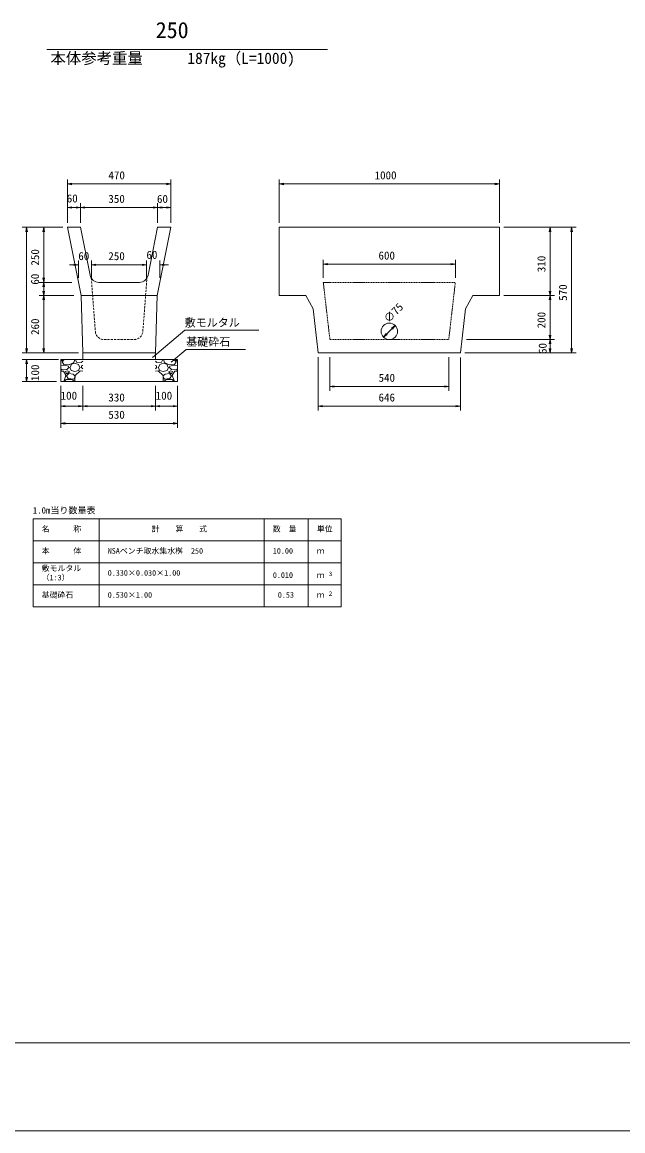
# Model space of a CAD drawing. Units: millimetres on the paper. Extents: x 0 to 841, y 0 to 594.
# Drawn here: x 215.2 to 351.7, y 0.4 to 252.2 of the extents above; entities that cross this region are included whole.
import ezdxf
from ezdxf.enums import TextEntityAlignment as Align

# ---------------------------------------------------------------- set-up
doc = ezdxf.new("R2010")
doc.units = ezdxf.units.MM
doc.linetypes.add('USER1', pattern=[0.75, 0.5, -0.25])
doc.linetypes.add('USER2', pattern=[0.375, 0.25, -0.125])
for name, color, linetype, lineweight in [('0_2', 7, 'Continuous', 18), ('D-MTR-FRAM（材料表図枠）', 2, 'Continuous', 18), ('D-STR-DIM（寸法）', 7, 'Continuous', 18), ('D-STR-HTXT（旗揚げ）', 7, 'Continuous', 18), ('D-STR-STRn（構造物）', 7, 'Continuous', 18), ('D-STR-TXT（文字）', 7, 'USER2', 18), ('D-STR（構造物外形線）', 1, 'Continuous', 18), ('D-TTL(外枠）', 2, 'Continuous', 18), ('DEFPOINTS_3', 8, 'Continuous', 18)]:
    doc.layers.add(name, color=color, linetype=linetype, lineweight=lineweight)
doc.layers.add('D-MTR-TXT(文字列）', color=7, linetype='Continuous')
doc.layers.add('D-TTL-TXT（文字）', color=7, linetype='Continuous')
doc.styles.add('ＭＳ ゴシック', font='')
doc.styles.get('ＭＳ ゴシック').set_extended_font_data('MS Gothic')

msp = doc.modelspace()

# ---------------------------------------------------------------- linework, layer by layer
at = {"layer": '0_2'}
for p, q in [((225.503, 215.4), (226.503, 215.567)), ((226.503, 215.233), (225.503, 215.4)), ((225.503, 215.4), (226.503, 215.4)), ((248.003, 215.567), (249.003, 215.4)), ((249.003, 215.4), (248.003, 215.233)), ((249.003, 215.4), (248.003, 215.4)), ((273.646, 215.4), (274.646, 215.567)), ((274.646, 215.233), (273.646, 215.4)), ((273.646, 215.4), (274.646, 215.4)), ((322.646, 215.567), (323.646, 215.4)), ((323.646, 215.4), (322.646, 215.233)), ((323.646, 215.4), (322.646, 215.4)), ((225.503, 210.058), (226.503, 210.224)), ((226.503, 209.891), (225.503, 210.058)), ((225.503, 210.058), (226.503, 210.058)), ((227.503, 210.224), (228.503, 210.058)), ((228.503, 210.058), (227.503, 209.891)), ((228.503, 210.058), (227.503, 210.058)), ((228.503, 210.058), (229.503, 210.224)), ((229.503, 209.891), (228.503, 210.058)), ((228.503, 210.058), (229.503, 210.058)), ((245.003, 210.224), (246.003, 210.058)), ((246.003, 210.058), (245.003, 209.891)), ((246.003, 210.058), (245.003, 210.058)), ((246.003, 210.058), (247.003, 210.224)), ((247.003, 209.891), (246.003, 210.058)), ((246.003, 210.058), (247.003, 210.058)), ((248.003, 210.224), (249.003, 210.058)), ((249.003, 210.058), (248.003, 209.891)), ((249.003, 210.058), (248.003, 210.058)), ((216.075, 204.558), (216.242, 205.558)), ((216.242, 205.558), (216.409, 204.558)), ((216.242, 205.558), (216.242, 204.558)), ((219.965, 204.558), (220.132, 205.558)), ((220.132, 205.558), (220.298, 204.558)), ((220.132, 205.558), (220.132, 204.558)), ((334.998, 204.558), (335.165, 205.558)), ((335.165, 205.558), (335.332, 204.558)), ((335.165, 205.558), (335.165, 204.558)), ((339.896, 204.558), (340.063, 205.558)), ((340.063, 205.558), (340.229, 204.558)), ((340.063, 205.558), (340.063, 204.558)), ((227.003, 197.218), (228.003, 197.052)), ((228.003, 197.052), (227.003, 196.885)), ((228.003, 197.052), (227.003, 197.052)), ((231.003, 197.052), (232.003, 197.218)), ((231.003, 197.052), (232.003, 197.218)), ((232.003, 196.885), (231.003, 197.052)), ((231.003, 197.052), (232.003, 197.052)), ((232.003, 196.885), (231.003, 197.052)), ((231.003, 197.052), (232.003, 197.052)), ((242.503, 197.218), (243.503, 197.052)), ((242.503, 197.218), (243.503, 197.052)), ((243.503, 197.052), (242.503, 196.885)), ((243.503, 197.052), (242.503, 197.052)), ((243.503, 197.052), (242.503, 196.885)), ((243.503, 197.052), (242.503, 197.052)), ((246.503, 197.052), (247.503, 197.218)), ((247.503, 196.885), (246.503, 197.052)), ((246.503, 197.052), (247.503, 197.052)), ((283.646, 197.183), (284.646, 197.35)), ((284.646, 197.017), (283.646, 197.183)), ((283.646, 197.183), (284.646, 197.183)), ((312.646, 197.35), (313.646, 197.183)), ((313.646, 197.183), (312.646, 197.017)), ((313.646, 197.183), (312.646, 197.183)), ((220.132, 193.058), (219.965, 194.058)), ((220.298, 194.058), (220.132, 193.058)), ((220.132, 193.058), (220.132, 194.058)), ((219.965, 192.058), (220.132, 193.058)), ((220.132, 193.058), (220.298, 192.058)), ((220.132, 193.058), (220.132, 192.058)), ((220.132, 190.058), (219.965, 191.058)), ((219.965, 189.058), (220.132, 190.058)), ((220.298, 191.058), (220.132, 190.058)), ((220.132, 190.058), (220.132, 191.058)), ((220.132, 190.058), (220.298, 189.058)), ((220.132, 190.058), (220.132, 189.058)), ((335.165, 190.058), (334.998, 191.058)), ((334.998, 189.058), (335.165, 190.058)), ((335.332, 191.058), (335.165, 190.058)), ((335.165, 190.058), (335.165, 191.058)), ((335.165, 190.058), (335.332, 189.058)), ((335.165, 190.058), (335.165, 189.058)), ((297.33, 180.597), (297.913, 181.426)), ((297.33, 180.597), (298.032, 181.309)), ((299.141, 182.673), (299.962, 183.268)), ((299.962, 183.268), (299.26, 182.556)), ((299.962, 183.268), (299.379, 182.439)), ((298.15, 181.192), (297.33, 180.597)), ((335.165, 180.058), (334.998, 181.058)), ((334.998, 179.058), (335.165, 180.058)), ((335.332, 181.058), (335.165, 180.058)), ((335.165, 180.058), (335.165, 181.058)), ((335.165, 180.058), (335.332, 179.058)), ((335.165, 180.058), (335.165, 179.058)), ((216.242, 177.058), (216.075, 178.058)), ((216.242, 177.058), (216.075, 178.058)), ((216.242, 177.058), (216.075, 178.058)), ((216.409, 178.058), (216.242, 177.058)), ((216.242, 177.058), (216.242, 178.058)), ((216.409, 178.058), (216.242, 177.058)), ((216.242, 177.058), (216.242, 178.058)), ((216.409, 178.058), (216.242, 177.058)), ((216.242, 177.058), (216.242, 178.058)), ((220.132, 177.058), (219.965, 178.058)), ((220.298, 178.058), (220.132, 177.058)), ((220.132, 177.058), (220.132, 178.058)), ((335.165, 177.058), (334.998, 178.058)), ((335.332, 178.058), (335.165, 177.058)), ((335.165, 177.058), (335.165, 178.058)), ((340.063, 177.058), (339.896, 178.058)), ((340.229, 178.058), (340.063, 177.058)), ((340.063, 177.058), (340.063, 178.058)), ((216.075, 174.558), (216.242, 175.558)), ((216.075, 174.558), (216.242, 175.558)), ((216.075, 174.558), (216.242, 175.558)), ((216.242, 175.558), (216.409, 174.558)), ((216.242, 175.558), (216.242, 174.558)), ((216.242, 175.558), (216.409, 174.558)), ((216.242, 175.558), (216.242, 174.558)), ((216.242, 175.558), (216.409, 174.558)), ((216.242, 175.558), (216.242, 174.558)), ((216.242, 170.558), (216.075, 171.558)), ((216.409, 171.558), (216.242, 170.558)), ((216.242, 170.558), (216.242, 171.558)), ((285.146, 169.421), (286.146, 169.588)), ((286.146, 169.255), (285.146, 169.421)), ((285.146, 169.421), (286.146, 169.421)), ((311.146, 169.588), (312.146, 169.421)), ((312.146, 169.421), (311.146, 169.255)), ((312.146, 169.421), (311.146, 169.421)), ((224.003, 164.946), (225.003, 165.113)), ((225.003, 164.78), (224.003, 164.946)), ((224.003, 164.946), (225.003, 164.946)), ((228.003, 165.113), (229.003, 164.946)), ((229.003, 164.946), (228.003, 164.78)), ((229.003, 164.946), (228.003, 164.946)), ((229.003, 164.946), (230.003, 165.113)), ((230.003, 164.78), (229.003, 164.946)), ((229.003, 164.946), (230.003, 164.946)), ((244.503, 165.113), (245.503, 164.946)), ((245.503, 164.946), (244.503, 164.78)), ((245.503, 164.946), (244.503, 164.946)), ((245.503, 164.946), (246.503, 165.113)), ((246.503, 164.78), (245.503, 164.946)), ((245.503, 164.946), (246.503, 164.946)), ((249.503, 165.113), (250.503, 164.946)), ((250.503, 164.946), (249.503, 164.78)), ((250.503, 164.946), (249.503, 164.946)), ((282.485, 164.946), (283.485, 165.113)), ((283.485, 164.78), (282.485, 164.946)), ((282.485, 164.946), (283.485, 164.946)), ((313.787, 165.113), (314.787, 164.946)), ((314.787, 164.946), (313.787, 164.78)), ((314.787, 164.946), (313.787, 164.946)), ((224.003, 161.028), (225.003, 161.195)), ((249.503, 161.195), (250.503, 161.028)), ((225.003, 160.862), (224.003, 161.028)), ((224.003, 161.028), (225.003, 161.028)), ((250.503, 161.028), (249.503, 160.862)), ((250.503, 161.028), (249.503, 161.028))]:
    msp.add_line(p, q, dxfattribs=at)
at = {"layer": 'D-MTR-FRAM（材料表図枠）'}
for p, q in [((217.709, 139.342), (287.709, 139.342)), ((217.709, 119.342), (217.709, 139.342)), ((232.709, 119.342), (232.709, 139.342)), ((270.209, 119.342), (270.209, 139.342)), ((280.209, 123.342), (280.209, 139.342)), ((280.209, 119.342), (280.209, 139.342)), ((287.709, 119.342), (287.709, 139.342)), ((217.709, 134.342), (287.709, 134.342)), ((217.709, 129.342), (287.709, 129.342)), ((217.709, 124.342), (287.709, 124.342)), ((217.709, 119.342), (287.709, 119.342))]:
    msp.add_line(p, q, dxfattribs=at)
at = {"layer": 'D-STR-DIM（寸法）'}
for p, q in [((225.503, 206.558), (225.503, 216.4)), ((248.003, 215.4), (226.503, 215.4)), ((249.003, 206.558), (249.003, 216.4)), ((273.646, 206.558), (273.646, 216.4)), ((274.646, 215.4), (322.646, 215.4)), ((323.646, 206.558), (323.646, 216.4)), ((225.503, 206.558), (225.503, 211.058)), ((227.503, 210.058), (226.503, 210.058)), ((228.503, 206.558), (228.503, 211.058)), ((228.503, 206.558), (228.503, 211.058)), ((245.003, 210.058), (229.503, 210.058)), ((246.003, 206.558), (246.003, 211.058)), ((246.003, 206.558), (246.003, 211.058)), ((247.003, 210.058), (248.003, 210.058)), ((249.003, 206.558), (249.003, 211.058)), ((224.503, 205.558), (215.242, 205.558)), ((216.242, 204.558), (216.242, 178.058)), ((224.503, 205.558), (219.132, 205.558)), ((220.132, 204.558), (220.132, 194.058)), ((324.646, 205.558), (341.063, 205.558)), ((324.646, 205.558), (336.165, 205.558)), ((335.165, 204.558), (335.165, 191.058)), ((340.063, 204.558), (340.063, 178.058)), ((227.003, 197.052), (226.003, 197.052)), ((228.003, 194.058), (228.003, 198.052)), ((231.003, 194.058), (231.003, 198.052)), ((231.003, 194.058), (231.003, 198.052)), ((232.003, 197.052), (233.003, 197.052)), ((242.503, 197.052), (232.003, 197.052)), ((242.503, 197.052), (241.503, 197.052)), ((243.503, 194.058), (243.503, 198.052)), ((243.503, 194.058), (243.503, 198.052)), ((246.503, 194.058), (246.503, 198.052)), ((247.503, 197.052), (248.503, 197.052)), ((283.646, 194.058), (283.646, 198.183)), ((284.646, 197.183), (312.646, 197.183)), ((313.646, 194.058), (313.646, 198.183)), ((226.52, 193.058), (219.132, 193.058)), ((226.52, 193.058), (219.132, 193.058)), ((220.132, 192.058), (220.132, 191.058)), ((227.003, 190.058), (219.132, 190.058)), ((227.003, 190.058), (219.132, 190.058)), ((220.132, 189.058), (220.132, 178.058)), ((324.646, 190.058), (336.165, 190.058)), ((324.646, 190.058), (336.165, 190.058)), ((335.165, 189.058), (335.165, 181.058)), ((298.032, 181.309), (299.26, 182.556)), ((216.242, 178.058), (216.242, 179.058)), ((216.242, 178.058), (216.242, 179.058)), ((316.146, 180.058), (336.165, 180.058)), ((316.146, 180.058), (336.165, 180.058)), ((335.165, 179.058), (335.165, 178.058)), ((228.003, 177.058), (215.242, 177.058)), ((228.003, 177.058), (215.242, 177.058)), ((228.003, 177.058), (215.242, 177.058)), ((228.003, 177.058), (219.132, 177.058)), ((315.79, 177.058), (341.063, 177.058)), ((315.79, 177.058), (336.165, 177.058)), ((223.003, 175.558), (215.242, 175.558)), ((223.003, 175.558), (215.242, 175.558)), ((223.453, 175.558), (215.242, 175.558)), ((216.242, 174.558), (216.242, 173.558)), ((216.242, 174.558), (216.242, 173.558)), ((216.242, 174.558), (216.242, 171.558)), ((282.485, 176.058), (282.485, 163.946)), ((285.146, 176.058), (285.146, 168.421)), ((312.146, 176.058), (312.146, 168.421)), ((314.787, 176.006), (314.787, 163.946)), ((223.003, 170.558), (215.242, 170.558)), ((224.003, 169.558), (224.003, 160.028)), ((224.003, 169.558), (224.003, 163.946)), ((229.003, 169.558), (229.003, 163.946)), ((229.003, 169.558), (229.003, 163.946)), ((245.503, 169.558), (245.503, 163.946)), ((245.503, 169.558), (245.503, 163.946)), ((250.503, 169.558), (250.503, 160.028)), ((250.503, 169.558), (250.503, 163.946)), ((286.146, 169.421), (311.146, 169.421)), ((228.003, 164.946), (225.003, 164.946)), ((244.503, 164.946), (230.003, 164.946)), ((246.503, 164.946), (249.503, 164.946)), ((283.485, 164.946), (313.787, 164.946)), ((249.503, 161.028), (225.003, 161.028))]:
    msp.add_line(p, q, dxfattribs=at)
at = {"layer": 'D-STR-HTXT（旗揚げ）'}
for p, q in [((220.817, 245.978), (284.601, 245.978)), ((244.822, 176.023), (252.165, 182.192)), ((269.021, 182.192), (252.165, 182.192)), ((249.062, 174.945), (252.501, 177.828)), ((265.975, 177.828), (252.501, 177.828))]:
    msp.add_line(p, q, dxfattribs=at)
at = {"layer": 'D-STR-STRn（構造物）', "linetype": 'USER1'}
for p, q in [((230.929, 194.027), (231.862, 181.898)), ((242.645, 181.898), (243.578, 194.027)), ((233.855, 180.058), (240.651, 180.058))]:
    msp.add_line(p, q, dxfattribs=at)
at = {"layer": 'D-STR-STRn（構造物）'}
for p, q in [((229.003, 177.058), (229.003, 175.558)), ((245.503, 177.058), (245.503, 175.558)), ((229.003, 175.558), (224.003, 175.558)), ((224.003, 175.558), (224.003, 170.558)), ((224.003, 175.123), (224.566, 175.558)), ((224.767, 174.25), (224.003, 174.169)), ((224.312, 175.005), (224.809, 175.558)), ((224.672, 174.403), (224.322, 175.003)), ((225.909, 174.316), (224.659, 174.416)), ((225.76, 174.008), (224.76, 174.258)), ((225.812, 173.756), (225.362, 173.256)), ((225.813, 173.752), (225.763, 174.002)), ((226.965, 174.852), (225.915, 174.302)), ((226.058, 173.757), (226.358, 173.057)), ((226.111, 173.755), (226.411, 174.455)), ((226.413, 174.455), (227.213, 174.705)), ((227.164, 175.555), (226.964, 174.855)), ((227.21, 174.705), (228.01, 174.405)), ((227.334, 175.558), (227.604, 174.917)), ((227.609, 174.903), (228.659, 174.853)), ((228.013, 174.404), (228.313, 173.754)), ((228.061, 173.058), (228.311, 173.758)), ((228.661, 173.757), (228.811, 174.157)), ((229.003, 173.398), (228.661, 173.772)), ((228.662, 174.859), (229.003, 175.123)), ((229.003, 174.169), (228.817, 174.15)), ((245.603, 175.558), (229.003, 175.558)), ((245.503, 175.558), (250.503, 175.558)), ((245.844, 174.859), (245.503, 175.123)), ((245.503, 174.169), (245.69, 174.15)), ((245.503, 173.398), (245.846, 173.772)), ((245.846, 173.757), (245.696, 174.157)), ((246.898, 174.903), (245.848, 174.853)), ((246.494, 174.404), (246.194, 173.754)), ((246.446, 173.058), (246.196, 173.758)), ((247.297, 174.705), (246.497, 174.405)), ((247.173, 175.558), (246.903, 174.917)), ((248.094, 174.455), (247.294, 174.705)), ((247.343, 175.555), (247.543, 174.855)), ((247.542, 174.852), (248.592, 174.302)), ((248.396, 173.755), (248.096, 174.455)), ((248.449, 173.757), (248.149, 173.057)), ((248.598, 174.316), (249.848, 174.416)), ((248.694, 173.752), (248.744, 174.002)), ((248.695, 173.756), (249.145, 173.256)), ((248.747, 174.008), (249.747, 174.258)), ((250.195, 175.005), (249.698, 175.558)), ((249.74, 174.25), (250.503, 174.169)), ((249.835, 174.403), (250.185, 175.003)), ((250.503, 175.123), (249.941, 175.558)), ((250.503, 175.558), (250.503, 170.558)), ((224.211, 173.172), (224.003, 173.398)), ((224.614, 172.85), (224.003, 172.901)), ((225.359, 173.258), (224.209, 173.158)), ((225.173, 171.958), (224.623, 172.858)), ((224.763, 170.704), (225.163, 171.954)), ((225.11, 172.805), (225.31, 172.305)), ((225.462, 172.953), (225.112, 172.803)), ((225.31, 172.307), (226.06, 172.757)), ((225.31, 171.857), (225.71, 171.257)), ((225.812, 172.355), (225.312, 171.855)), ((226.064, 172.756), (225.464, 172.956)), ((225.714, 171.253), (226.964, 171.103)), ((226.818, 172.208), (225.818, 172.358)), ((226.358, 173.052), (227.208, 172.802)), ((227.223, 171.845), (226.823, 172.195)), ((226.964, 171.106), (227.214, 171.556)), ((227.26, 171.908), (227.21, 170.858)), ((227.212, 171.556), (227.212, 171.856)), ((227.215, 172.802), (228.065, 173.052)), ((228.413, 172.955), (227.263, 171.905)), ((229.003, 172.901), (228.414, 172.95)), ((245.503, 172.901), (246.093, 172.95)), ((246.094, 172.955), (247.244, 171.905)), ((247.292, 172.802), (246.442, 173.052)), ((247.247, 171.908), (247.297, 170.858)), ((247.284, 171.845), (247.684, 172.195)), ((247.543, 171.106), (247.293, 171.556)), ((247.295, 171.556), (247.295, 171.856)), ((248.149, 173.052), (247.299, 172.802)), ((248.793, 171.253), (247.543, 171.103)), ((247.689, 172.208), (248.689, 172.358)), ((248.443, 172.756), (249.043, 172.956)), ((249.197, 172.307), (248.447, 172.757)), ((248.695, 172.355), (249.195, 171.855)), ((249.196, 171.857), (248.796, 171.257)), ((249.045, 172.953), (249.395, 172.803)), ((249.148, 173.258), (250.298, 173.158)), ((249.397, 172.805), (249.197, 172.305)), ((249.334, 171.958), (249.884, 172.858)), ((249.744, 170.704), (249.344, 171.954)), ((249.893, 172.85), (250.503, 172.901)), ((250.296, 173.172), (250.503, 173.398)), ((224.003, 170.558), (250.503, 170.558)), ((224.566, 170.558), (224.762, 170.709)), ((224.809, 170.558), (225.212, 171.006)), ((225.212, 171.006), (226.512, 171.006)), ((226.511, 171.017), (227.161, 170.567)), ((227.204, 170.867), (227.334, 170.558)), ((247.303, 170.867), (247.173, 170.558)), ((247.996, 171.017), (247.346, 170.567)), ((249.295, 171.006), (247.995, 171.006)), ((249.698, 170.558), (249.295, 171.006)), ((249.94, 170.558), (249.744, 170.709))]:
    msp.add_line(p, q, dxfattribs=at)
at = {"layer": 'D-STR-STRn（構造物）', "linetype": 'USER1'}
for centre, start, end in [((233.855, 182.058), 184.39893, 270), ((240.651, 182.058), 270, 355.60107)]:
    msp.add_arc(centre, 2, start, end, dxfattribs=at)
at = {"layer": 'D-STR-TXT（文字）'}
for p, q in [((283.646, 193.058), (313.646, 193.058)), ((283.646, 193.058), (285.146, 180.058)), ((312.146, 180.058), (313.646, 193.058)), ((285.146, 180.058), (312.146, 180.058))]:
    msp.add_line(p, q, dxfattribs=at)
at = {"layer": 'D-STR（構造物外形線）'}
for p, q in [((225.503, 205.558), (228.603, 190.058)), ((225.503, 205.558), (228.503, 205.558)), ((228.503, 205.558), (230.683, 194.66)), ((243.824, 194.66), (246.003, 205.558)), ((245.903, 190.058), (249.003, 205.558)), ((246.003, 205.558), (249.003, 205.558)), ((273.646, 205.558), (323.646, 205.558)), ((273.646, 190.058), (273.646, 205.558)), ((323.646, 190.058), (323.646, 205.558)), ((232.643, 193.058), (241.864, 193.058)), ((228.603, 190.058), (229.003, 177.058)), ((228.603, 190.058), (245.923, 190.058)), ((245.503, 177.058), (245.927, 190.173)), ((273.646, 190.058), (279.646, 190.058)), ((279.646, 190.058), (281.353, 187.058)), ((315.969, 187.058), (317.646, 190.058)), ((317.646, 190.058), (323.646, 190.058)), ((281.353, 187.058), (282.485, 177.058)), ((314.793, 177.058), (315.969, 187.058)), ((229.003, 177.058), (245.503, 177.058)), ((282.485, 177.058), (314.793, 177.058))]:
    msp.add_line(p, q, dxfattribs=at)
msp.add_circle((298.646, 181.933), 1.875, dxfattribs=at)
for centre, start, end in [((232.643, 195.058), 191.31049, 270), ((241.864, 195.058), 270, 348.68951)]:
    msp.add_arc(centre, 2, start, end, dxfattribs=at)
at = {"layer": 'D-TTL(外枠）'}
msp.add_line((818.404, 20.352), (23.404, 20.352), dxfattribs=at)
at = {"layer": 'DEFPOINTS_3'}
msp.add_line((0.404, 0.352), (841.404, 0.352), dxfattribs=at)

# ---------------------------------------------------------------- texts
at = {"layer": 'D-MTR-TXT(文字列）', "style": 'ＭＳ ゴシック'}
for s, height, p in [('本体参考重量', 2.566, (221.648, 241.911)), ('187kg（L=1000)', 2.566, (252.768, 241.911)), ('名\u3000\u3000\u3000称', 1.283, (219.67, 136.044)), ('計\u3000\u3000算\u3000\u3000式', 1.283, (244.674, 136.044)), ('数\u3000量', 1.283, (272.17, 136.044)), ('単位', 1.283, (282.17, 136.044)), ('本\u3000\u3000\u3000体', 1.283, (219.67, 131.044)), ('NSAベンチ取水集水桝\u3000250', 1.283, (234.67, 131.044)), ('10.00', 1.283, (272.184, 131.044)), ('ｍ', 1.283, (282.17, 131.044)), ('敷モルタル', 1.283, (219.67, 127.094)), ('（1:3）', 1.283, (219.67, 124.983)), ('0.330×0.030×1.00', 1.283, (234.67, 126.044)), ('0.010', 1.283, (272.184, 125.544)), ('ｍ', 1.283, (282.17, 125.544)), ('3', 1.026, (284.871, 126.046)), ('基礎砕石', 1.283, (219.67, 121.044)), ('0.530×1.00', 1.283, (234.67, 121.044)), ('0.53', 1.283, (273.321, 121.044)), ('ｍ', 1.283, (282.17, 121.044)), ('2', 1.026, (284.871, 121.546))]:
    msp.add_text(s, height=height, dxfattribs=at).set_placement(p, align=Align.BOTTOM_LEFT)
at = {"layer": 'D-STR-DIM（寸法）', "style": 'ＭＳ ゴシック'}
for s, p in [('470', (234.83, 215.9)), ('1000', (295.302, 215.9)), ('60', (225.354, 210.649)), ('350', (234.811, 210.558)), ('60', (245.854, 210.532)), ('60', (227.984, 197.564)), ('250', (234.804, 197.552)), ('60', (243.469, 197.837)), ('600', (296.184, 197.683)), ('540', (296.203, 169.921)), ('100', (223.972, 165.86)), ('330', (234.811, 165.446)), ('100', (245.573, 165.86)), ('646', (296.2, 165.446)), ('530', (234.811, 161.528))]:
    msp.add_text(s, height=1.833, dxfattribs=at).set_placement(p, align=Align.BOTTOM_LEFT)
for s, rotation, p in [('250', 90, (219.632, 196.858)), ('310', 90, (334.665, 195.365)), ('60', 90, (219.615, 192.533)), ('570', 90, (339.563, 188.865)), ('∅75', 45.428, (298.883, 183.352)), ('260', 90, (219.632, 181.108)), ('200', 90, (334.665, 182.608)), ('60', 90, (334.942, 176.783)), ('100', 90, (219.636, 170.649))]:
    msp.add_text(s, height=1.833, rotation=rotation, dxfattribs=at).set_placement(p, align=Align.BOTTOM_LEFT)
at = {"layer": 'D-STR-TXT（文字）', "style": 'ＭＳ ゴシック'}
for s, height, p in [('敷モルタル', 1.833, (252.165, 182.445)), ('基礎砕石', 1.833, (252.501, 178.081)), ('1.0m当り数量表', 1.466, (217.654, 140.105))]:
    msp.add_text(s, height=height, dxfattribs=at).set_placement(p, align=Align.BOTTOM_LEFT)
at = {"layer": 'D-TTL-TXT（文字）', "style": 'ＭＳ ゴシック'}
msp.add_text('250', height=3.666, dxfattribs=at).set_placement((245.565, 247.426), align=Align.BOTTOM_LEFT)

doc.saveas('drawing.dxf')
